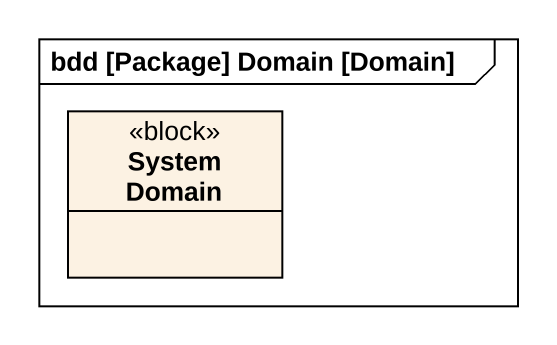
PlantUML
@startuml
mainframe bdd [Package] Domain [Domain]
hide circle
hide empty members
class "System Domain" as System_Domain <<block>>
@enduml
